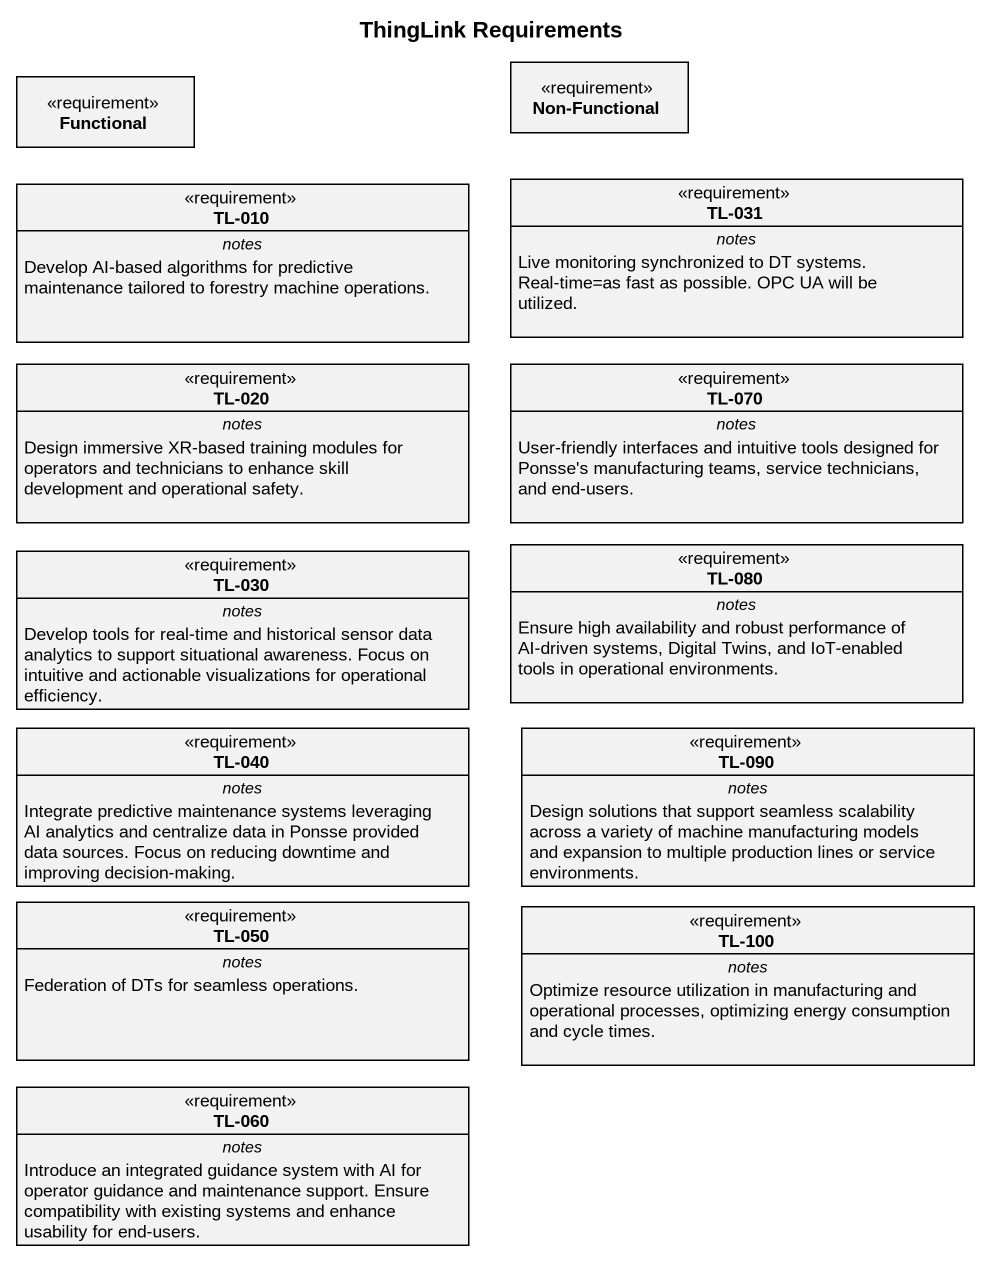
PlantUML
@startuml
title ThingLink Requirements
hide circle
hide empty members
class Functional <<requirement>>
class "Non-Functional" as Non_Functional <<requirement>>
class "TL-010" as TL_010 <<requirement>> {
  -- notes --
  Develop AI-based algorithms for predictive maintenance tailored to forestry machine operations.
}
class "TL-031" as TL_031 <<requirement>> {
  -- notes --
  Live monitoring synchronized to DT systems. Real-time=as fast as possible. OPC UA will be utilized.
}
class "TL-020" as TL_020 <<requirement>> {
  -- notes --
  Design immersive XR-based training modules for operators and technicians to enhance skill development and operational safety.
}
class "TL-070" as TL_070 <<requirement>> {
  -- notes --
  User-friendly interfaces and intuitive tools designed for Ponsse's manufacturing teams, service technicians, and end-users.
}
class "TL-030" as TL_030 <<requirement>> {
  -- notes --
  Develop tools for real-time and historical sensor data analytics to support situational awareness. Focus on intuitive and actionable visualizations for operational efficiency.
}
class "TL-080" as TL_080 <<requirement>> {
  -- notes --
  Ensure high availability and robust performance of AI-driven systems, Digital Twins, and IoT-enabled tools in operational environments.
}
class "TL-040" as TL_040 <<requirement>> {
  -- notes --
  Integrate predictive maintenance systems leveraging AI analytics and centralize data in Ponsse provided data sources. Focus on reducing downtime and improving decision-making.
}
class "TL-090" as TL_090 <<requirement>> {
  -- notes --
  Design solutions that support seamless scalability across a variety of machine manufacturing models and expansion to multiple production lines or service environments.
}
class "TL-050" as TL_050 <<requirement>> {
  -- notes --
  Federation of DTs for seamless operations.
}
class "TL-100" as TL_100 <<requirement>> {
  -- notes --
  Optimize resource utilization in manufacturing and operational processes, optimizing energy consumption and cycle times.
}
class "TL-060" as TL_060 <<requirement>> {
  -- notes --
  Introduce an integrated guidance system with AI for operator guidance and maintenance support. Ensure compatibility with existing systems and enhance usability for end-users.
}
@enduml
